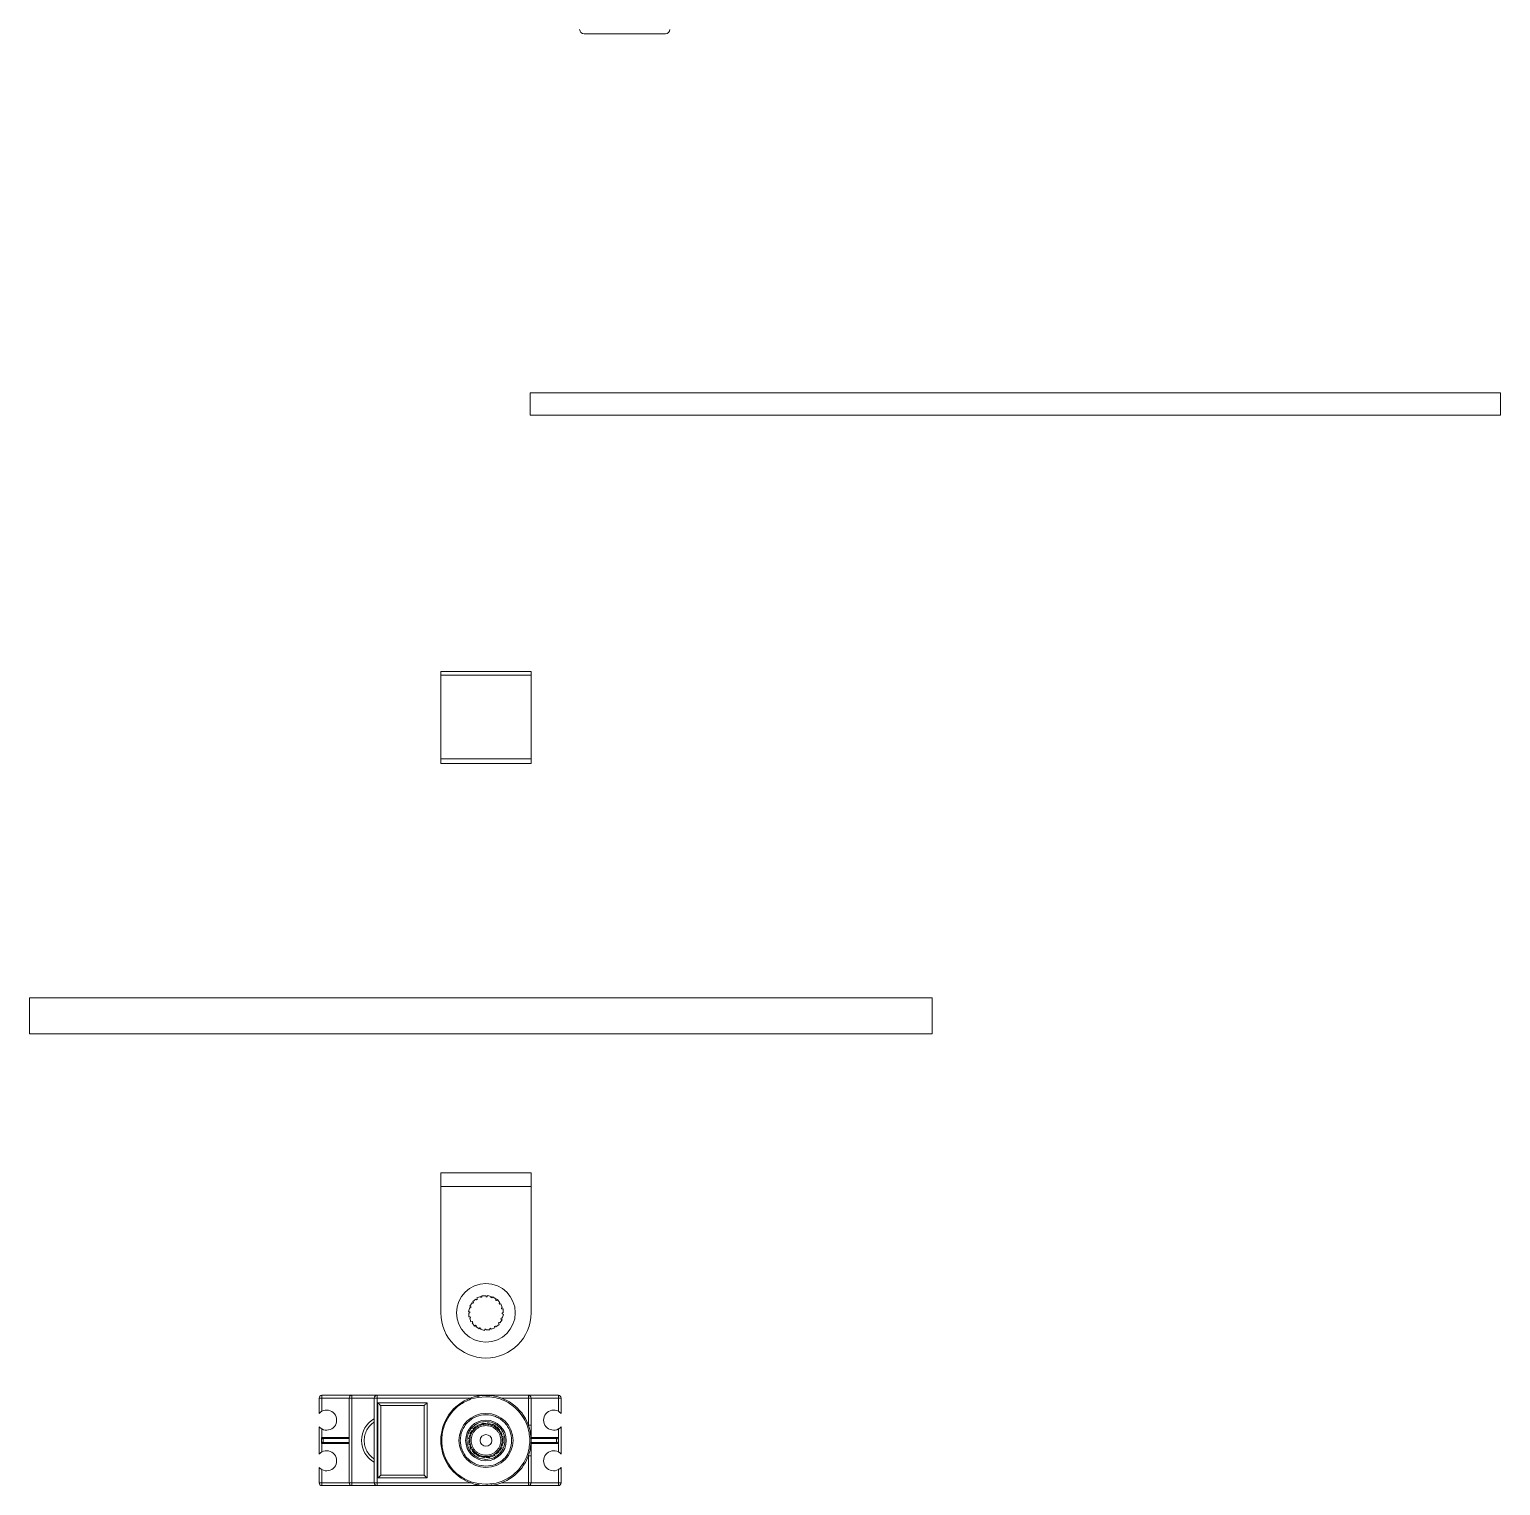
# Model space of a CAD drawing. Header units: millimetres. Extents: x -331 to 5585, y -2655 to 1513.
# Drawn here: x 318.2 to 644.1, y 781.9 to 1104.5 of the extents above; entities that cross this region are included whole.
import ezdxf

# ---------------------------------------------------------------- set-up
doc = ezdxf.new("R2010")
doc.units = ezdxf.units.MM

msp = doc.modelspace()

# ---------------------------------------------------------------- linework, layer by layer
at = {"color": 7, "linetype": 'Continuous', "lineweight": 15}
for p, q in [((459.06, 1103.54), (441.06, 1103.54)), ((429.1, 1024.03), (429.1, 1019.03)), ((429.1, 1024.03), (644.1, 1024.03)), ((644.1, 1024.03), (644.1, 1019.03)), ((429.1, 1019.03), (644.1, 1019.03)), ((429.3, 962.25), (409.3, 962.25)), ((409.3, 961.45), (409.3, 962.25)), ((429.3, 962.25), (429.3, 961.45)), ((429.3, 961.45), (409.3, 961.45)), ((409.3, 942.91), (409.3, 961.45)), ((429.3, 942.91), (429.3, 961.45)), ((409.3, 941.91), (409.3, 942.91)), ((409.3, 942.91), (429.3, 942.91)), ((429.3, 941.91), (429.3, 942.91)), ((409.3, 941.91), (429.3, 941.91)), ((318.15, 889.94), (318.15, 881.94)), ((318.15, 889.94), (518.15, 889.94)), ((518.15, 881.94), (518.15, 889.94)), ((318.15, 881.94), (518.15, 881.94)), ((409.3, 848.14), (409.3, 851.14)), ((409.3, 851.14), (429.3, 851.14)), ((429.3, 848.14), (429.3, 851.14)), ((409.3, 848.14), (429.3, 848.14)), ((409.3, 820.14), (409.3, 848.14)), ((429.3, 820.14), (429.3, 848.14)), ((416.24, 822.37), (415.72, 821.66)), ((415.72, 821.66), (415.96, 821.48)), ((416.4, 822.26), (416.24, 822.37)), ((417.08, 823.21), (416.36, 822.69)), ((416.36, 822.69), (416.54, 822.45)), ((417.19, 823.05), (417.08, 823.21)), ((418.14, 823.74), (417.29, 823.47)), ((417.29, 823.47), (417.39, 823.18)), ((418.19, 823.56), (418.14, 823.74)), ((419.31, 823.93), (418.42, 823.93)), ((418.42, 823.93), (418.42, 823.63)), ((419.31, 823.74), (419.31, 823.93)), ((419.63, 824.01), (419.54, 823.73)), ((420.47, 823.74), (419.63, 824.01)), ((420.41, 823.56), (420.47, 823.74)), ((420.81, 823.72), (420.63, 823.48)), ((421.53, 823.2), (420.81, 823.72)), ((421.41, 823.04), (421.53, 823.2)), ((421.84, 823.08), (421.6, 822.9)), ((422.36, 822.36), (421.84, 823.08)), ((422.21, 822.25), (422.36, 822.36)), ((422.62, 822.15), (422.34, 822.05)), ((422.9, 821.3), (422.62, 822.15)), ((415.7, 821.32), (415.43, 820.48)), ((415.43, 820.48), (415.71, 820.38)), ((415.51, 820.15), (415.51, 819.27)), ((415.71, 820.15), (415.51, 820.15)), ((415.51, 819.27), (415.81, 819.27)), ((415.88, 821.26), (415.7, 821.32)), ((415.88, 819.04), (415.7, 818.98)), ((415.7, 818.98), (415.97, 818.14)), ((415.97, 818.14), (416.26, 818.23)), ((422.35, 817.91), (422.87, 818.63)), ((422.87, 818.63), (422.63, 818.81)), ((422.71, 819.03), (422.89, 818.97)), ((422.72, 821.25), (422.9, 821.3)), ((423.08, 821.02), (422.78, 821.02)), ((423.17, 819.81), (422.88, 819.9)), ((422.89, 820.14), (423.08, 820.14)), ((422.89, 818.97), (423.17, 819.81)), ((423.08, 820.14), (423.08, 821.02)), ((416.39, 818.04), (416.23, 817.93)), ((416.23, 817.93), (416.75, 817.21)), ((416.75, 817.21), (417, 817.39)), ((417.18, 817.24), (417.07, 817.09)), ((417.07, 817.09), (417.78, 816.57)), ((417.78, 816.57), (417.96, 816.81)), ((418.18, 816.73), (418.12, 816.55)), ((418.12, 816.55), (418.96, 816.27)), ((418.96, 816.27), (419.06, 816.56)), ((419.29, 816.55), (419.29, 816.36)), ((419.29, 816.36), (420.17, 816.36)), ((420.17, 816.36), (420.17, 816.66)), ((420.4, 816.72), (420.46, 816.54)), ((420.46, 816.54), (421.3, 816.82)), ((421.3, 816.82), (421.21, 817.1)), ((421.4, 817.23), (421.51, 817.08)), ((421.51, 817.08), (422.23, 817.6)), ((422.23, 817.6), (422.05, 817.84)), ((422.2, 818.03), (422.35, 817.91)), ((382.95, 801.87), (382.95, 801.27)), ((389.6, 801.87), (382.95, 801.87)), ((389.6, 801.87), (389.6, 801.27)), ((395.16, 801.87), (389.6, 801.87)), ((395.16, 801.87), (395.16, 801.27)), ((419.3, 801.87), (395.16, 801.87)), ((428.7, 801.87), (419.3, 801.87)), ((428.7, 801.27), (428.7, 801.87)), ((435.35, 801.87), (428.7, 801.87)), ((435.35, 801.27), (435.35, 801.87)), ((382.35, 797.86), (382.35, 801.27)), ((382.35, 801.27), (382.95, 801.27)), ((382.95, 798.33), (382.95, 801.27)), ((382.95, 801.27), (389, 801.27)), ((389, 801.27), (389, 782.47)), ((389.6, 801.27), (389, 801.27)), ((389.6, 782.47), (389.6, 801.27)), ((389.6, 801.27), (394.56, 801.27)), ((394.56, 801.27), (394.56, 782.47)), ((395.16, 801.27), (394.56, 801.27)), ((395.16, 801.27), (395.16, 782.47)), ((415.89, 801.27), (395.16, 801.27)), ((395.38, 783.56), (395.38, 800.19)), ((395.38, 800.19), (406.24, 800.19)), ((395.98, 799.59), (405.64, 799.59)), ((395.98, 784.16), (395.98, 799.59)), ((405.64, 799.59), (405.64, 784.16)), ((406.24, 800.19), (406.24, 783.56)), ((417.61, 801.42), (415.96, 801.06)), ((417.61, 801.42), (419.3, 801.57)), ((422.71, 801.27), (428.7, 801.27)), ((428.7, 801.27), (428.7, 795.28)), ((428.7, 801.27), (429.3, 801.27)), ((429.3, 795.28), (429.3, 801.27)), ((429.3, 801.27), (435.35, 801.27)), ((435.35, 801.27), (435.35, 798.33)), ((435.35, 801.27), (435.95, 801.27)), ((435.95, 797.86), (435.95, 801.27)), ((418.14, 795.47), (417.29, 795.2)), ((418.14, 795.47), (418.19, 795.29)), ((418.42, 795.36), (418.42, 795.66)), ((419.31, 795.66), (418.42, 795.66)), ((419.31, 795.66), (419.31, 795.46)), ((419.54, 795.46), (419.63, 795.74)), ((420.47, 795.47), (419.63, 795.74)), ((420.47, 795.47), (420.41, 795.29)), ((420.63, 795.21), (420.81, 795.45)), ((421.53, 794.93), (420.81, 795.45)), ((382.35, 794.89), (382.35, 788.86)), ((382.84, 791.2), (382.84, 792.54)), ((383.09, 792.3), (382.84, 792.54)), ((382.95, 792.54), (382.84, 792.54)), ((382.95, 792.54), (382.95, 794.42)), ((389, 792.54), (382.95, 792.54)), ((383.09, 792.3), (389, 792.3)), ((415.7, 793.05), (415.43, 792.21)), ((415.71, 792.11), (415.43, 792.21)), ((415.7, 793.05), (415.88, 792.99)), ((416.24, 794.1), (415.72, 793.39)), ((415.96, 793.21), (415.72, 793.39)), ((416.24, 794.1), (416.4, 793.99)), ((417.08, 794.94), (416.36, 794.42)), ((416.54, 794.17), (416.36, 794.42)), ((417.08, 794.94), (417.19, 794.78)), ((417.39, 794.91), (417.29, 795.2)), ((421.53, 794.93), (421.41, 794.77)), ((421.6, 794.63), (421.84, 794.81)), ((422.36, 794.09), (421.84, 794.81)), ((422.36, 794.09), (422.21, 793.98)), ((422.34, 793.78), (422.62, 793.88)), ((422.9, 793.03), (422.62, 793.88)), ((422.9, 793.03), (422.72, 792.97)), ((422.78, 792.75), (423.08, 792.75)), ((423.08, 791.86), (423.08, 792.75)), ((435.35, 792.54), (429.3, 792.54)), ((435.1, 792.3), (429.3, 792.3)), ((435.35, 792.54), (435.1, 792.3)), ((435.35, 794.42), (435.35, 792.54)), ((435.35, 792.54), (435.35, 791.2)), ((435.95, 788.86), (435.95, 794.89)), ((382.84, 791.2), (383.09, 791.45)), ((382.95, 791.2), (382.84, 791.2)), ((382.95, 791.2), (389, 791.2)), ((382.95, 789.33), (382.95, 791.2)), ((389, 791.45), (383.09, 791.45)), ((415.51, 791.88), (415.51, 790.99)), ((415.51, 791.88), (415.71, 791.88)), ((415.81, 790.99), (415.51, 790.99)), ((415.7, 790.71), (415.88, 790.77)), ((415.7, 790.71), (415.97, 789.87)), ((416.26, 789.96), (415.97, 789.87)), ((416.23, 789.65), (416.39, 789.77)), ((416.23, 789.65), (416.75, 788.94)), ((417, 789.11), (416.75, 788.94)), ((417.07, 788.82), (417.18, 788.97)), ((417.07, 788.82), (417.78, 788.3)), ((421.21, 788.83), (421.3, 788.55)), ((421.51, 788.81), (421.4, 788.96)), ((421.51, 788.81), (422.23, 789.33)), ((422.05, 789.57), (422.23, 789.33)), ((422.35, 789.64), (422.2, 789.75)), ((422.35, 789.64), (422.87, 790.36)), ((422.63, 790.53), (422.87, 790.36)), ((422.89, 790.7), (422.71, 790.75)), ((422.88, 791.63), (423.17, 791.54)), ((423.08, 791.86), (422.89, 791.86)), ((422.89, 790.7), (423.17, 791.54)), ((435.1, 791.45), (429.3, 791.45)), ((429.3, 791.2), (435.35, 791.2)), ((435.1, 791.45), (435.35, 791.2)), ((435.35, 791.2), (435.35, 789.33)), ((382.35, 782.47), (382.35, 785.89)), ((417.96, 788.54), (417.78, 788.3)), ((418.12, 788.28), (418.18, 788.46)), ((418.12, 788.28), (418.96, 788)), ((419.06, 788.29), (418.96, 788)), ((419.29, 788.09), (419.29, 788.28)), ((419.29, 788.09), (420.17, 788.09)), ((420.17, 788.39), (420.17, 788.09)), ((420.46, 788.27), (420.4, 788.45)), ((420.46, 788.27), (421.3, 788.55)), ((428.7, 788.46), (428.7, 782.47)), ((429.3, 782.47), (429.3, 788.46)), ((435.95, 782.47), (435.95, 785.89)), ((382.95, 782.47), (382.35, 782.47)), ((382.95, 782.47), (382.95, 785.42)), ((389, 782.47), (382.95, 782.47)), ((382.95, 782.47), (382.95, 781.87)), ((389.6, 782.47), (389, 782.47)), ((389.6, 782.47), (389.6, 781.87)), ((394.56, 782.47), (389.6, 782.47)), ((394.56, 782.47), (395.16, 782.47)), ((415.89, 782.47), (395.16, 782.47)), ((395.16, 782.47), (395.16, 781.87)), ((406.24, 783.56), (395.38, 783.56)), ((405.64, 784.16), (395.98, 784.16)), ((417.61, 782.32), (415.96, 782.68)), ((417.61, 782.32), (419.3, 782.17)), ((428.7, 782.47), (422.71, 782.47)), ((429.3, 782.47), (428.7, 782.47)), ((428.7, 781.87), (428.7, 782.47)), ((435.35, 782.47), (429.3, 782.47)), ((435.35, 785.42), (435.35, 782.47)), ((435.35, 781.87), (435.35, 782.47)), ((435.95, 782.47), (435.35, 782.47)), ((382.95, 781.87), (389.6, 781.87)), ((389.6, 781.87), (395.16, 781.87)), ((395.16, 781.87), (419.3, 781.87)), ((419.3, 781.87), (428.7, 781.87)), ((428.7, 781.87), (435.35, 781.87))]:
    msp.add_line(p, q, dxfattribs=at)
at = {"color": 7, "linetype": 'Continuous', "lineweight": 15, "flags": 128}
for points in [[(395.38, 800.19), (395.49, 800.07), (395.61, 799.96), (395.71, 799.85), (395.8, 799.76), (395.88, 799.69), (395.93, 799.63), (395.97, 799.6), (395.98, 799.59)], [(406.24, 800.19), (406.13, 800.08), (406.03, 799.98), (405.94, 799.89), (405.85, 799.8), (405.78, 799.73), (405.72, 799.67), (405.67, 799.62), (405.64, 799.6), (405.64, 799.59)], [(395.38, 783.56), (395.49, 783.67), (395.61, 783.79), (395.71, 783.89), (395.8, 783.98), (395.88, 784.06), (395.93, 784.11), (395.97, 784.15), (395.98, 784.16)], [(405.64, 784.16), (405.65, 784.15), (405.68, 784.11), (405.74, 784.06), (405.81, 783.98), (405.9, 783.89), (406.01, 783.79), (406.12, 783.67), (406.24, 783.56)]]:
    msp.add_lwpolyline(points, dxfattribs=at)
at = {"color": 7, "linetype": 'Continuous', "lineweight": 15}
for centre, radius in [((419.3, 820.14), 6.5), ((419.3, 791.87), 6), ((419.3, 791.87), 4.5), ((419.3, 791.87), 1.3)]:
    msp.add_circle(centre, radius, dxfattribs=at)
for centre, radius, start, end in [((441.06, 1104.54), 1, 180, 270), ((459.06, 1104.54), 1, 270, 0), ((419.3, 820.14), 3.59, 158.1393, 161.8747), ((419.3, 820.14), 3.59, 140.1393, 143.8747), ((419.3, 820.14), 3.59, 122.1393, 125.8747), ((419.3, 820.14), 3.59, 104.1393, 107.8747), ((419.3, 820.14), 3.59, 86.1393, 89.8747), ((419.3, 820.14), 3.59, 68.1393, 71.8747), ((419.3, 820.14), 3.59, 50.1393, 53.8747), ((419.3, 820.14), 3.59, 32.1393, 35.8747), ((419.3, 820.14), 10, 180, 0), ((419.3, 820.14), 3.59, 176.1393, 179.8747), ((419.3, 820.14), 3.59, 194.1393, 197.8747), ((419.3, 820.14), 3.59, 212.1393, 215.8747), ((419.3, 820.14), 3.59, 338.1393, 341.8747), ((419.3, 820.14), 3.59, 14.1393, 17.8747), ((419.3, 820.14), 3.59, 356.1393, 359.8747), ((419.3, 820.14), 3.59, 230.1393, 233.8747), ((419.3, 820.14), 3.59, 248.1393, 251.8747), ((419.3, 820.14), 3.59, 266.1393, 269.8747), ((419.3, 820.14), 3.59, 284.1393, 287.8747), ((419.3, 820.14), 3.59, 302.1393, 305.8747), ((419.3, 820.14), 3.59, 320.1393, 323.8747), ((382.95, 801.27), 0.6, 90, 180), ((389.6, 801.27), 0.6, 90, 180), ((395.16, 801.27), 0.6, 90, 180), ((419.3, 791.87), 10, 259.9715, 100.0285), ((428.7, 801.27), 0.6, 0, 90), ((435.35, 801.27), 0.6, 0, 90), ((384, 796.37), 2.22, 241.7725, 118.2275), ((419.3, 791.87), 10, 109.9484, 250.0516), ((434.3, 796.37), 2.22, 61.7725, 298.2275), ((397.22, 791.87), 5.5, 118.9663, 241.0337), ((419.3, 791.87), 3.59, 104.1393, 107.8747), ((419.3, 791.87), 3.59, 89.8747, 104.1393), ((419.3, 791.87), 3.59, 86.1393, 89.8747), ((419.3, 791.87), 3.59, 71.8747, 86.1393), ((382.66, 791.87), 0.6, 315, 45), ((419.3, 791.87), 3.59, 161.8747, 176.1393), ((419.3, 791.87), 3.59, 176.1393, 179.8747), ((419.3, 791.87), 3.59, 158.1393, 161.8747), ((419.3, 791.87), 3.59, 143.8747, 158.1393), ((419.3, 791.87), 3.59, 140.1393, 143.8747), ((419.3, 791.87), 3.59, 125.8747, 140.1393), ((419.3, 791.87), 3.59, 122.1393, 125.8747), ((419.3, 791.87), 3.59, 107.8747, 122.1393), ((419.3, 791.87), 3.59, 68.1393, 71.8747), ((419.3, 791.87), 3.59, 53.8747, 68.1393), ((419.3, 791.87), 3.59, 50.1393, 53.8747), ((419.3, 791.87), 3.59, 35.8747, 50.1393), ((419.3, 791.87), 3.59, 32.1393, 35.8747), ((419.3, 791.87), 3.59, 17.8747, 32.1393), ((419.3, 791.87), 3.59, 14.1393, 17.8747), ((419.3, 791.87), 3.59, 359.8747, 14.1393), ((435.52, 791.87), 0.6, 135, 225), ((384, 787.37), 2.22, 241.7725, 118.2275), ((419.3, 791.87), 3.59, 179.8747, 194.1393), ((419.3, 791.87), 3.59, 194.1393, 197.8747), ((419.3, 791.87), 3.59, 197.8747, 212.1393), ((419.3, 791.87), 3.59, 212.1393, 215.8747), ((419.3, 791.87), 3.59, 215.8747, 230.1393), ((419.3, 791.87), 3.59, 230.1393, 233.8747), ((419.3, 791.87), 3.59, 233.8747, 248.1393), ((419.3, 791.87), 3.59, 287.8747, 302.1393), ((419.3, 791.87), 3.59, 302.1393, 305.8747), ((419.3, 791.87), 3.59, 305.8747, 320.1393), ((419.3, 791.87), 3.59, 320.1393, 323.8747), ((419.3, 791.87), 3.59, 323.8747, 338.1393), ((419.3, 791.87), 3.59, 338.1393, 341.8747), ((419.3, 791.87), 3.59, 341.8747, 356.1393), ((419.3, 791.87), 3.59, 356.1393, 359.8747), ((434.3, 787.37), 2.22, 61.7725, 298.2275), ((419.3, 791.87), 3.59, 248.1393, 251.8747), ((419.3, 791.87), 3.59, 251.8747, 266.1393), ((419.3, 791.87), 3.59, 266.1393, 269.8747), ((419.3, 791.87), 3.59, 269.8747, 284.1393), ((419.3, 791.87), 3.59, 284.1393, 287.8747), ((382.95, 782.47), 0.6, 180, 270), ((389.6, 782.47), 0.6, 180, 270), ((395.16, 782.47), 0.6, 180, 270), ((428.7, 782.47), 0.6, 270, 0), ((435.35, 782.47), 0.6, 270, 0)]:
    msp.add_arc(centre, radius, start, end, dxfattribs=at)
for points, knots in [([(415.96, 801.06), (415.08, 800.65), (413.26, 799.81), (411.16, 797.56), (409.82, 794.84), (409.38, 791.87), (409.82, 788.91), (411.16, 786.18), (413.26, 783.94), (415.08, 783.09), (415.96, 782.68)], [0, 0, 0, 0, 0.122034, 0.250001, 0.377966, 0.500001, 0.622034, 0.749999, 0.877966, 1, 1, 1, 1]), ([(415.89, 801.27), (416.07, 801.33), (416.43, 801.46), (416.99, 801.61), (417.37, 801.68), (417.56, 801.72)], [0, 0, 0, 0, 0.330423, 0.66418, 1, 1, 1, 1]), ([(415.96, 801.06), (415.95, 801.08), (415.94, 801.12), (415.92, 801.18), (415.9, 801.23), (415.89, 801.26), (415.89, 801.27)], [0, 0, 0, 0, 0.249913, 0.499927, 0.749953, 1, 1, 1, 1]), ([(417.56, 801.72), (417.56, 801.71), (417.56, 801.71), (417.57, 801.64), (417.59, 801.54), (417.6, 801.46), (417.61, 801.42)], [0, 0, 0, 0, 0.2499782, 0.4999631, 0.7499635, 1, 1, 1, 1]), ([(419.3, 801.57), (419.89, 801.54), (421.11, 801.48), (422.92, 800.94), (424.65, 800.04), (426.21, 798.78), (427.47, 797.23), (428.37, 795.49), (428.89, 793.68), (429.05, 791.87), (428.89, 790.06), (428.37, 788.25), (427.47, 786.52), (426.21, 784.96), (424.65, 783.7), (422.92, 782.81), (421.11, 782.27), (419.89, 782.2), (419.3, 782.17)], [0, 0, 0, 0, 0.058258, 0.120006, 0.184321, 0.25, 0.315679, 0.379994, 0.441742, 0.500001, 0.558258, 0.620006, 0.68432, 0.749999, 0.815679, 0.879994, 0.941742, 1, 1, 1, 1]), ([(382.35, 797.86), (382.35, 797.86), (382.36, 797.87), (382.43, 797.95), (382.55, 798.06), (382.73, 798.2), (382.87, 798.29), (382.95, 798.33)], [0, 0, 0, 0, 0.150704, 0.300324, 0.528971, 0.763998, 1, 1, 1, 1]), ([(394.56, 795.98), (394.23, 795.74), (393.58, 795.25), (392.87, 794.23), (392.42, 793.09), (392.27, 791.87), (392.42, 790.66), (392.87, 789.51), (393.58, 788.49), (394.23, 788), (394.56, 787.76)], [0, 0, 0, 0, 0.123042, 0.249999, 0.376961, 0.500003, 0.623044, 0.750001, 0.876958, 1, 1, 1, 1]), ([(419.3, 786.17), (418.58, 786.25), (417.48, 786.37), (416.15, 787.08), (415.24, 787.81), (414.5, 788.72), (413.81, 790.05), (413.46, 791.87), (413.81, 793.69), (414.5, 795.02), (415.24, 795.93), (416.15, 796.67), (417.48, 797.38), (418.58, 797.5), (419.3, 797.57)], [0, 0, 0, 0, 0.119728, 0.18418, 0.25, 0.315821, 0.38027, 0.499999, 0.619727, 0.68418, 0.75, 0.815819, 0.880272, 1, 1, 1, 1]), ([(419.3, 787.67), (418.77, 787.73), (417.96, 787.81), (416.98, 788.34), (416.31, 788.88), (415.76, 789.55), (415.25, 790.53), (415, 791.87), (415.25, 793.21), (415.76, 794.19), (416.31, 794.86), (416.98, 795.41), (417.96, 795.93), (418.77, 796.02), (419.3, 796.07)], [0, 0, 0, 0, 0.119728, 0.184181, 0.250002, 0.315821, 0.380272, 0.499998, 0.619729, 0.68418, 0.749999, 0.81582, 0.880271, 1, 1, 1, 1]), ([(419.3, 797.57), (420.01, 797.5), (421.12, 797.38), (422.44, 796.67), (423.36, 795.93), (424.1, 795.02), (424.79, 793.69), (425.13, 791.87), (424.79, 790.05), (424.1, 788.72), (423.36, 787.81), (422.44, 787.08), (421.12, 786.37), (420.01, 786.25), (419.3, 786.17)], [0, 0, 0, 0, 0.119729, 0.184181, 0.25, 0.31582, 0.380272, 0.500001, 0.61973, 0.684179, 0.749999, 0.81582, 0.880271, 1, 1, 1, 1]), ([(419.3, 796.07), (419.83, 796.02), (420.64, 795.93), (421.62, 795.41), (422.29, 794.86), (422.83, 794.19), (423.34, 793.21), (423.6, 791.87), (423.34, 790.53), (422.83, 789.55), (422.29, 788.88), (421.62, 788.34), (420.64, 787.81), (419.83, 787.73), (419.3, 787.67)], [0, 0, 0, 0, 0.11973, 0.184179, 0.250001, 0.31582, 0.380271, 0.500002, 0.619728, 0.684178, 0.749998, 0.815819, 0.880271, 1, 1, 1, 1]), ([(435.35, 798.33), (435.44, 798.28), (435.6, 798.18), (435.78, 798.03), (435.89, 797.92), (435.94, 797.87), (435.95, 797.86), (435.95, 797.86)], [0, 0, 0, 0, 0.288335, 0.539904, 0.744775, 0.894568, 1, 1, 1, 1]), ([(382.95, 794.42), (382.86, 794.47), (382.69, 794.57), (382.51, 794.72), (382.41, 794.82), (382.35, 794.88), (382.35, 794.88), (382.35, 794.89)], [0, 0, 0, 0, 0.2883054, 0.5399047, 0.7447749, 0.8945677, 1, 1, 1, 1]), ([(419.3, 788.58), (418.88, 788.62), (418.24, 788.69), (417.48, 789.1), (416.95, 789.53), (416.53, 790.05), (416.13, 790.82), (415.93, 791.87), (416.13, 792.93), (416.53, 793.69), (416.95, 794.22), (417.48, 794.64), (418.24, 795.05), (418.88, 795.12), (419.3, 795.16)], [0, 0, 0, 0, 0.11972, 0.184888, 0.249999, 0.315165, 0.380278, 0.499999, 0.619725, 0.684887, 0.749999, 0.815167, 0.880279, 1, 1, 1, 1]), ([(419.3, 788.58), (419.71, 788.62), (420.35, 788.69), (421.12, 789.1), (421.64, 789.53), (422.07, 790.05), (422.47, 790.82), (422.67, 791.87), (422.47, 792.92), (422.07, 793.69), (421.64, 794.22), (421.12, 794.64), (420.35, 795.05), (419.71, 795.12), (419.3, 795.16)], [0, 0, 0, 0, 0.119721, 0.184836, 0.25, 0.315116, 0.380278, 0.499998, 0.619725, 0.684838, 0.749998, 0.815114, 0.880278, 1, 1, 1, 1]), ([(429.3, 795.28), (429.29, 795.28), (429.27, 795.28), (429.13, 795.28), (428.93, 795.28), (428.78, 795.28), (428.7, 795.28)], [0, 0, 0, 0, 0.2500007, 0.4999956, 0.7499993, 1, 1, 1, 1]), ([(429.3, 791.87), (429.3, 792.25), (429.3, 793.02), (429.3, 794.16), (429.3, 794.92), (429.3, 795.28)], [0, 0, 0, 0, 0.3401406, 0.6872778, 1, 1, 1, 1]), ([(435.95, 794.89), (435.94, 794.88), (435.93, 794.87), (435.86, 794.8), (435.74, 794.68), (435.56, 794.54), (435.42, 794.46), (435.35, 794.42)], [0, 0, 0, 0, 0.150705, 0.300346, 0.528966, 0.764025, 1, 1, 1, 1]), ([(382.35, 788.86), (382.35, 788.86), (382.36, 788.87), (382.43, 788.95), (382.55, 789.06), (382.73, 789.2), (382.87, 789.29), (382.95, 789.33)], [0, 0, 0, 0, 0.150704, 0.300324, 0.528971, 0.763998, 1, 1, 1, 1]), ([(429.3, 788.46), (429.3, 788.82), (429.3, 789.59), (429.3, 790.72), (429.3, 791.49), (429.3, 791.87)], [0, 0, 0, 0, 0.31271, 0.660357, 1, 1, 1, 1]), ([(435.35, 789.33), (435.44, 789.28), (435.6, 789.18), (435.78, 789.03), (435.89, 788.92), (435.94, 788.87), (435.95, 788.86), (435.95, 788.86)], [0, 0, 0, 0, 0.288335, 0.539904, 0.744775, 0.894568, 1, 1, 1, 1]), ([(382.95, 785.42), (382.86, 785.47), (382.69, 785.57), (382.51, 785.72), (382.41, 785.82), (382.35, 785.88), (382.35, 785.88), (382.35, 785.89)], [0, 0, 0, 0, 0.2883054, 0.5399047, 0.7447749, 0.8945677, 1, 1, 1, 1]), ([(429.3, 788.46), (429.29, 788.46), (429.27, 788.46), (429.13, 788.46), (428.93, 788.46), (428.78, 788.46), (428.7, 788.46)], [0, 0, 0, 0, 0.2500007, 0.4999956, 0.7499993, 1, 1, 1, 1]), ([(435.95, 785.89), (435.94, 785.88), (435.93, 785.87), (435.86, 785.8), (435.74, 785.68), (435.56, 785.54), (435.42, 785.46), (435.35, 785.42)], [0, 0, 0, 0, 0.150705, 0.300346, 0.528966, 0.764025, 1, 1, 1, 1]), ([(415.96, 782.68), (415.95, 782.66), (415.94, 782.62), (415.92, 782.57), (415.9, 782.51), (415.89, 782.49), (415.89, 782.47)], [0, 0, 0, 0, 0.250127, 0.500134, 0.74996, 1, 1, 1, 1]), ([(417.56, 782.02), (417.37, 782.06), (417, 782.13), (416.44, 782.28), (416.07, 782.41), (415.89, 782.47)], [0, 0, 0, 0, 0.328173, 0.662689, 1, 1, 1, 1]), ([(417.56, 782.02), (417.56, 782.03), (417.56, 782.04), (417.57, 782.11), (417.59, 782.2), (417.6, 782.28), (417.61, 782.32)], [0, 0, 0, 0, 0.2499782, 0.4999631, 0.7499635, 1, 1, 1, 1])]:
    msp.add_open_spline(points, degree=3, knots=knots, dxfattribs=at)

doc.saveas('drawing.dxf')
